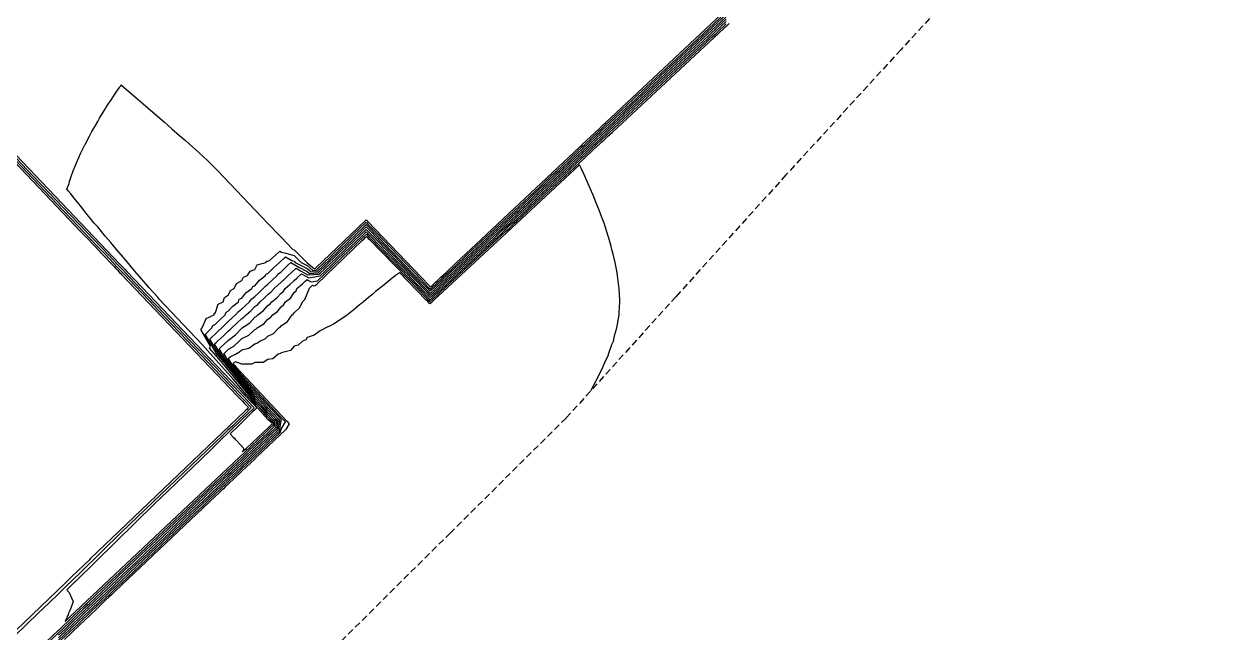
# Model space of a CAD drawing. Extents: x 6012137 to 6013842, y 2108997 to 2110704.
# Drawn here: x 6013248.1 to 6013339.9, y 2110033.3 to 2110079.8 of the extents above; entities that cross this region are included whole.
import ezdxf

# ---------------------------------------------------------------- set-up
doc = ezdxf.new("R2010")
doc.units = 0
doc.linetypes.add('HIDDENX2', pattern=[0.75, 0.5, -0.25])
doc.layers.get('0').update_dxf_attribs({"linetype": 'CONTINUOUS'})

msp = doc.modelspace()

# ---------------------------------------------------------------- linework, layer by layer
at = {"color": 6, "linetype": 'CONTINUOUS', "flags": 128}
for points in [[(6013246.93, 2110070.315), (6013255.369, 2110061.477), (6013255.413, 2110061.431), (6013255.463, 2110061.378), (6013255.487, 2110061.353), (6013255.522, 2110061.317), (6013255.59, 2110061.245), (6013255.672, 2110061.159), (6013255.772, 2110061.055), (6013255.896, 2110060.925), (6013256.054, 2110060.76), (6013256.262, 2110060.542), (6013256.548, 2110060.243), (6013265.409, 2110050.963), (6013265.48, 2110050.889), (6013265.594, 2110050.769), (6013265.807, 2110050.546), (6013265.835, 2110050.517), (6013265.699, 2110050.385), (6013265.508, 2110050.2), (6013265.255, 2110049.955), (6013264.916, 2110049.626), (6013264.451, 2110049.173), (6013263.794, 2110048.534), (6013263.791, 2110048.531), (6013263.797, 2110048.524), (6013264.037, 2110048.268), (6013264.116, 2110048.184), (6013264.185, 2110048.11), (6013264.658, 2110047.606), (6013264.669, 2110047.594), (6013264.766, 2110047.49), (6013264.816, 2110047.437), (6013264.825, 2110047.387), (6013264.812, 2110047.336), (6013264.798, 2110047.293), (6013264.785, 2110047.259), (6013264.774, 2110047.232), (6013264.764, 2110047.208), (6013264.756, 2110047.189), (6013264.749, 2110047.172), (6013264.742, 2110047.157), (6013264.742, 2110047.156), (6013264.74, 2110047.154), (6013264.8, 2110047.21), (6013264.852, 2110047.259), (6013265.041, 2110047.436), (6013266.765, 2110049.059), (6013266.792, 2110049.085), (6013266.825, 2110049.116), (6013266.865, 2110049.154), (6013266.914, 2110049.2), (6013266.976, 2110049.259), (6013267.015, 2110049.295), (6013267.019, 2110049.319), (6013266.701, 2110049.606), (6013266.681, 2110049.628), (6013265.894, 2110050.519), (6013265.864, 2110050.551), (6013265.824, 2110050.597), (6013265.712, 2110050.739), (6013265.5, 2110050.991), (6013265.056, 2110051.505), (6013264.013, 2110052.696), (6013261.633, 2110055.37), (6013258.365, 2110058.792), (6013258.24, 2110058.99), (6013257.602, 2110059.67), (6013257.503, 2110059.784), (6013256.508, 2110060.951), (6013255.681, 2110061.948), (6013255.118, 2110062.606), (6013254.681, 2110063.136), (6013254.26, 2110063.606), (6013253.681, 2110064.318), (6013253.416, 2110064.606), (6013252.681, 2110065.529), (6013252.609, 2110065.606), (6013252.369, 2110065.918), (6013252.241, 2110066.078), (6013251.892, 2110066.51), (6013251.629, 2110066.83), (6013251.427, 2110067.074), (6013251.326, 2110067.195), (6013251.326, 2110067.204), (6013251.506, 2110067.643), (6013251.512, 2110067.775), (6013251.681, 2110068.229), (6013251.778, 2110068.509), (6013251.812, 2110068.606), (6013252.066, 2110069.22), (6013252.228, 2110069.606), (6013252.376, 2110069.911), (6013252.681, 2110070.536), (6013252.703, 2110070.584), (6013252.713, 2110070.606), (6013253.044, 2110071.243), (6013253.235, 2110071.606), (6013253.399, 2110071.887), (6013253.681, 2110072.363), (6013253.767, 2110072.52), (6013253.815, 2110072.606), (6013254.145, 2110073.142), (6013254.432, 2110073.606), (6013254.532, 2110073.754), (6013254.681, 2110073.972), (6013255.088, 2110074.606), (6013255.332, 2110074.955), (6013255.355, 2110074.98), (6013255.4, 2110075.032), (6013255.427, 2110075.066), (6013255.444, 2110075.091), (6013255.455, 2110075.111), (6013255.462, 2110075.127), (6013255.467, 2110075.141), (6013255.47, 2110075.153), (6013255.471, 2110075.155), (6013255.528, 2110075.105), (6013258.786, 2110072.316), (6013259.344, 2110071.809), (6013259.924, 2110071.302), (6013260.374, 2110070.913), (6013260.666, 2110070.66), (6013261.413, 2110069.997), (6013262.064, 2110069.378), (6013262.797, 2110068.642), (6013263.831, 2110067.567), (6013265.234, 2110066.1), (6013266.269, 2110065.017), (6013266.66, 2110064.606), (6013266.681, 2110064.587), (6013267.617, 2110063.606), (6013267.669, 2110063.553), (6013267.681, 2110063.541), (6013268.575, 2110062.606), (6013268.681, 2110062.578), (6013269.646, 2110061.606), (6013269.681, 2110061.588), (6013270.234, 2110061.117), (6013270.269, 2110061.119), (6013270.305, 2110061.153), (6013270.343, 2110061.19), (6013274.133, 2110064.809), (6013274.168, 2110064.843), (6013274.188, 2110064.862), (6013274.207, 2110064.842), (6013274.249, 2110064.798), (6013274.296, 2110064.749), (6013278.99, 2110059.836), (6013279.03, 2110059.794), (6013279.075, 2110059.748), (6013279.094, 2110059.729), (6013279.117, 2110059.75), (6013279.161, 2110059.791), (6013279.215, 2110059.842), (6013279.284, 2110059.906), (6013279.372, 2110059.988), (6013279.489, 2110060.098), (6013279.652, 2110060.251), (6013279.894, 2110060.478), (6013280.287, 2110060.846), (6013281.031, 2110061.543), (6013282.969, 2110063.36), (6013290.472, 2110070.398), (6013290.681, 2110070.593), (6013290.694, 2110070.606), (6013291.968, 2110071.8), (6013291.981, 2110071.813), (6013291.999, 2110071.829), (6013292.036, 2110071.864), (6013292.079, 2110071.904), (6013292.131, 2110071.952), (6013292.193, 2110072.011), (6013292.27, 2110072.082), (6013292.366, 2110072.172), (6013292.489, 2110072.287), (6013292.652, 2110072.44), (6013292.878, 2110072.651), (6013304.563, 2110083.611)], [(6013246.07, 2110070.999), (6013248.749, 2110068.193), (6013254.519, 2110062.15), (6013254.825, 2110061.83), (6013255.176, 2110061.462), (6013255.344, 2110061.286), (6013255.585, 2110061.034), (6013256.066, 2110060.53), (6013256.641, 2110059.928), (6013257.339, 2110059.197), (6013258.206, 2110058.289), (6013259.31, 2110057.133), (6013260.764, 2110055.61), (6013262.616, 2110053.671), (6013262.697, 2110053.586), (6013263.824, 2110052.406), (6013264.763, 2110051.422), (6013265.559, 2110050.589), (6013265.623, 2110050.522), (6013264.683, 2110049.61), (6013263.783, 2110048.738), (6013262.984, 2110047.964), (6013262.262, 2110047.262), (6013261.597, 2110046.614), (6013259.03, 2110044.162), (6013258.014, 2110043.178), (6013252.025, 2110037.313), (6013251.999, 2110037.288), (6013251.993, 2110037.283), (6013251.97, 2110037.26), (6013251.936, 2110037.228), (6013251.899, 2110037.192), (6013251.857, 2110037.151), (6013251.811, 2110037.107), (6013251.761, 2110037.058), (6013251.708, 2110037.006), (6013251.651, 2110036.951), (6013251.593, 2110036.894), (6013251.534, 2110036.835), (6013251.476, 2110036.778), (6013251.315, 2110036.618), (6013251.351, 2110036.58), (6013251.355, 2110036.575), (6013251.363, 2110036.567), (6013251.376, 2110036.553), (6013251.406, 2110036.521), (6013251.498, 2110036.423), (6013251.681, 2110036.001), (6013251.812, 2110035.737), (6013251.782, 2110035.657), (6013251.619, 2110035.232), (6013251.524, 2110034.988), (6013251.46, 2110034.83), (6013251.414, 2110034.717), (6013251.379, 2110034.634), (6013251.352, 2110034.568), (6013251.329, 2110034.516), (6013251.31, 2110034.472), (6013251.293, 2110034.436), (6013251.279, 2110034.405), (6013251.267, 2110034.378), (6013251.255, 2110034.354), (6013251.245, 2110034.333), (6013251.236, 2110034.314), (6013251.228, 2110034.297), (6013251.22, 2110034.282), (6013251.213, 2110034.268), (6013251.206, 2110034.255), (6013251.2, 2110034.243), (6013251.194, 2110034.233), (6013251.191, 2110034.225), (6013251.184, 2110034.212), (6013251.6, 2110034.601), (6013251.965, 2110034.944), (6013253.29, 2110036.189), (6013265.355, 2110047.546), (6013265.548, 2110047.73), (6013265.779, 2110047.948), (6013266.057, 2110048.212), (6013266.401, 2110048.537), (6013266.836, 2110048.948), (6013267.104, 2110049.203), (6013267.131, 2110049.368), (6013266.868, 2110049.606), (6013266.681, 2110049.807), (6013266.038, 2110050.535), (6013265.828, 2110050.759), (6013265.546, 2110051.086), (6013264.767, 2110052.073), (6013263.28, 2110053.837), (6013262.214, 2110055.072), (6013262.285, 2110055.221), (6013261.544, 2110056.495), (6013261.573, 2110056.522), (6013261.663, 2110056.612), (6013261.681, 2110056.661), (6013261.968, 2110057.319), (6013262.567, 2110057.606), (6013262.574, 2110057.713), (6013262.681, 2110057.789), (6013262.874, 2110058.413), (6013263.27, 2110058.606), (6013263.358, 2110058.928), (6013263.681, 2110059.141), (6013263.811, 2110059.475), (6013264.097, 2110059.606), (6013264.277, 2110060.01), (6013264.681, 2110060.216), (6013264.803, 2110060.483), (6013265.132, 2110060.606), (6013265.333, 2110060.953), (6013265.681, 2110061.068), (6013265.851, 2110061.435), (6013266.525, 2110061.606), (6013266.584, 2110061.703), (6013266.681, 2110061.716), (6013266.773, 2110061.725), (6013267.511, 2110062.386), (6013267.567, 2110062.442), (6013267.599, 2110062.471), (6013267.724, 2110062.398), (6013267.955, 2110062.331), (6013268.681, 2110062.138), (6013269.209, 2110061.606), (6013269.681, 2110061.364), (6013270.108, 2110061), (6013270.353, 2110061.015), (6013270.599, 2110061.25), (6013270.871, 2110061.51), (6013273.805, 2110064.311), (6013274.051, 2110064.547), (6013274.189, 2110064.679), (6013274.323, 2110064.539), (6013274.619, 2110064.232), (6013274.945, 2110063.893), (6013278.361, 2110060.318), (6013278.641, 2110060.029), (6013278.955, 2110059.705), (6013279.088, 2110059.568), (6013279.249, 2110059.716), (6013279.558, 2110060.004), (6013279.939, 2110060.36), (6013280.417, 2110060.807), (6013281.034, 2110061.384), (6013281.856, 2110062.153), (6013282.999, 2110063.224), (6013284.692, 2110064.81), (6013287.44, 2110067.386), (6013287.77, 2110067.695), (6013288.681, 2110068.549), (6013288.742, 2110068.606), (6013289.681, 2110069.486), (6013289.81, 2110069.606), (6013290.681, 2110070.423), (6013290.877, 2110070.606), (6013291.914, 2110071.579), (6013292.012, 2110071.67), (6013292.135, 2110071.785), (6013292.393, 2110072.025), (6013292.697, 2110072.308), (6013293.058, 2110072.646), (6013293.495, 2110073.054), (6013294.031, 2110073.555), (6013294.702, 2110074.182), (6013295.563, 2110074.988), (6013296.705, 2110076.058), (6013298.285, 2110077.538), (6013302.792, 2110081.765)], [(6013249.697, 2110032.606), (6013250.681, 2110033.536), (6013250.755, 2110033.606), (6013251.681, 2110034.481), (6013251.813, 2110034.606), (6013252.681, 2110035.426), (6013252.872, 2110035.606), (6013253.088, 2110035.81), (6013253.333, 2110036.041), (6013253.616, 2110036.307), (6013253.943, 2110036.616), (6013254.327, 2110036.978), (6013254.784, 2110037.409), (6013255.338, 2110037.931), (6013256.022, 2110038.576), (6013263.945, 2110046.034), (6013264.304, 2110046.374), (6013264.732, 2110046.779), (6013265.249, 2110047.269), (6013265.888, 2110047.874), (6013266.695, 2110048.638), (6013267.194, 2110049.11), (6013267.243, 2110049.416), (6013267.034, 2110049.606), (6013266.681, 2110049.985), (6013266.181, 2110050.551), (6013265.792, 2110050.968), (6013265.268, 2110051.574), (6013263.821, 2110053.408), (6013263.512, 2110053.775), (6013262.828, 2110054.526), (6013261.897, 2110056.126), (6013261.97, 2110056.194), (6013262.031, 2110056.255), (6013262.397, 2110056.606), (6013262.483, 2110056.804), (6013262.681, 2110056.898), (6013263.034, 2110057.253), (6013263.42, 2110057.606), (6013263.482, 2110057.805), (6013263.681, 2110057.902), (6013264.007, 2110058.28), (6013264.421, 2110058.606), (6013264.494, 2110058.793), (6013264.681, 2110058.878), (6013265.005, 2110059.282), (6013265.447, 2110059.606), (6013265.52, 2110059.766), (6013265.681, 2110059.826), (6013266.035, 2110060.252), (6013266.499, 2110060.606), (6013266.556, 2110060.73), (6013266.681, 2110060.762), (6013267.093, 2110061.194), (6013267.559, 2110061.606), (6013267.661, 2110061.697), (6013267.884, 2110061.919), (6013268.013, 2110062.037), (6013268.515, 2110061.743), (6013268.555, 2110061.732), (6013268.681, 2110061.698), (6013268.772, 2110061.606), (6013269.681, 2110061.139), (6013269.981, 2110060.883), (6013270.437, 2110060.91), (6013270.894, 2110061.347), (6013271.399, 2110061.83), (6013273.477, 2110063.814), (6013273.935, 2110064.251), (6013274.191, 2110064.496), (6013274.438, 2110064.237), (6013274.988, 2110063.666), (6013275.595, 2110063.037), (6013277.732, 2110060.8), (6013278.251, 2110060.263), (6013278.835, 2110059.662), (6013279.083, 2110059.407), (6013279.382, 2110059.682), (6013279.956, 2110060.217), (6013280.663, 2110060.878), (6013281.551, 2110061.708), (6013282.697, 2110062.78), (6013284.223, 2110064.208), (6013285.174, 2110065.099), (6013285.681, 2110065.573), (6013285.716, 2110065.606), (6013286.681, 2110066.51), (6013286.784, 2110066.606), (6013287.681, 2110067.446), (6013287.853, 2110067.606), (6013288.681, 2110068.381), (6013288.922, 2110068.606), (6013289.681, 2110069.317), (6013289.991, 2110069.606), (6013290.681, 2110070.253), (6013291.06, 2110070.606), (6013291.861, 2110071.358), (6013292.042, 2110071.527), (6013292.271, 2110071.74), (6013292.75, 2110072.186), (6013293.314, 2110072.712), (6013293.986, 2110073.339), (6013294.797, 2110074.096), (6013295.792, 2110075.027), (6013297.038, 2110076.193), (6013298.638, 2110077.69), (6013300.627, 2110079.552), (6013300.684, 2110079.606), (6013301.681, 2110080.538)], [(6013249.897, 2110032.606), (6013250.681, 2110033.346), (6013250.956, 2110033.606), (6013251.681, 2110034.291), (6013252.014, 2110034.606), (6013252.681, 2110035.236), (6013253.073, 2110035.606), (6013253.517, 2110036.024), (6013254.022, 2110036.5), (6013254.602, 2110037.047), (6013255.274, 2110037.681), (6013256.064, 2110038.425), (6013257.003, 2110039.311), (6013258.141, 2110040.384), (6013259.547, 2110041.709), (6013262.534, 2110044.522), (6013263.06, 2110045.019), (6013263.685, 2110045.611), (6013263.695, 2110045.621), (6013264.681, 2110046.553), (6013264.736, 2110046.606), (6013265.681, 2110047.5), (6013265.792, 2110047.606), (6013266.681, 2110048.447), (6013266.849, 2110048.606), (6013267.283, 2110049.017), (6013267.356, 2110049.465), (6013267.2, 2110049.606), (6013266.681, 2110050.164), (6013266.325, 2110050.567), (6013265.755, 2110051.176), (6013264.99, 2110052.062), (6013264.114, 2110053.172), (6013263.736, 2110053.641), (6013263.03, 2110054.417), (6013262.25, 2110055.758), (6013262.366, 2110055.866), (6013262.393, 2110055.893), (6013262.681, 2110056.168), (6013262.907, 2110056.38), (6013263.149, 2110056.606), (6013263.414, 2110056.872), (6013263.681, 2110057.116), (6013263.935, 2110057.351), (6013264.205, 2110057.606), (6013264.425, 2110057.862), (6013264.681, 2110058.063), (6013264.968, 2110058.319), (6013265.261, 2110058.606), (6013265.448, 2110058.839), (6013265.681, 2110059.009), (6013265.993, 2110059.293), (6013266.318, 2110059.606), (6013266.483, 2110059.804), (6013266.681, 2110059.955), (6013267.017, 2110060.27), (6013267.375, 2110060.606), (6013267.524, 2110060.762), (6013267.681, 2110060.9), (6013268.045, 2110061.242), (6013268.201, 2110061.397), (6013268.428, 2110061.603), (6013268.918, 2110061.316), (6013269.045, 2110061.241), (6013269.681, 2110060.915), (6013269.855, 2110060.767), (6013270.52, 2110060.806), (6013271.189, 2110061.444), (6013271.927, 2110062.15), (6013273.148, 2110063.316), (6013273.818, 2110063.956), (6013274.193, 2110064.313), (6013274.554, 2110063.935), (6013275.358, 2110063.1), (6013276.244, 2110062.181), (6013277.103, 2110061.282), (6013277.862, 2110060.497), (6013278.714, 2110059.618), (6013279.078, 2110059.246), (6013279.514, 2110059.648), (6013280.353, 2110060.43), (6013281.387, 2110061.396), (6013282.67, 2110062.596), (6013282.683, 2110062.608), (6013283.834, 2110063.683), (6013284.821, 2110064.606), (6013285.681, 2110065.41), (6013285.891, 2110065.606), (6013286.681, 2110066.345), (6013286.962, 2110066.606), (6013287.681, 2110067.279), (6013288.032, 2110067.606), (6013288.681, 2110068.214), (6013289.102, 2110068.606), (6013289.681, 2110069.148), (6013290.173, 2110069.606), (6013290.681, 2110070.082), (6013291.242, 2110070.606), (6013291.808, 2110071.137), (6013292.072, 2110071.384), (6013292.408, 2110071.696), (6013293.107, 2110072.347), (6013293.931, 2110073.116), (6013294.913, 2110074.032), (6013296.098, 2110075.139), (6013297.553, 2110076.499), (6013297.877, 2110076.802), (6013298.883, 2110077.741), (6013299.959, 2110078.745), (6013300.88, 2110079.606), (6013301.681, 2110080.355)], [(6013250.681, 2110033.157), (6013251.156, 2110033.606), (6013251.681, 2110034.101), (6013252.216, 2110034.606), (6013252.681, 2110035.045), (6013253.275, 2110035.606), (6013253.947, 2110036.239), (6013254.711, 2110036.959), (6013255.588, 2110037.786), (6013256.605, 2110038.746), (6013257.8, 2110039.872), (6013259.222, 2110041.213), (6013260.368, 2110042.293), (6013260.74, 2110042.646), (6013261.837, 2110043.684), (6013262.811, 2110044.606), (6013263.681, 2110045.429), (6013263.867, 2110045.606), (6013264.681, 2110046.376), (6013264.923, 2110046.606), (6013265.681, 2110047.323), (6013265.98, 2110047.606), (6013266.681, 2110048.269), (6013267.036, 2110048.606), (6013267.373, 2110048.925), (6013267.468, 2110049.514), (6013267.366, 2110049.606), (6013266.681, 2110050.342), (6013266.469, 2110050.582), (6013265.719, 2110051.385), (6013264.712, 2110052.551), (6013264.623, 2110052.663), (6013263.802, 2110053.682), (6013263.232, 2110054.307), (6013262.603, 2110055.389), (6013262.747, 2110055.523), (6013262.756, 2110055.531), (6013262.838, 2110055.606), (6013263.274, 2110056.013), (6013263.681, 2110056.393), (6013263.799, 2110056.488), (6013263.917, 2110056.606), (6013264.314, 2110056.973), (6013264.681, 2110057.32), (6013264.851, 2110057.435), (6013265.008, 2110057.606), (6013265.364, 2110057.923), (6013265.681, 2110058.233), (6013265.897, 2110058.39), (6013266.083, 2110058.606), (6013266.396, 2110058.89), (6013266.681, 2110059.164), (6013266.927, 2110059.359), (6013267.152, 2110059.606), (6013267.425, 2110059.861), (6013267.681, 2110060.101), (6013267.946, 2110060.341), (6013268.235, 2110060.606), (6013268.465, 2110060.822), (6013268.518, 2110060.874), (6013268.842, 2110061.169), (6013269.22, 2110060.948), (6013269.507, 2110060.78), (6013269.681, 2110060.69), (6013269.728, 2110060.65), (6013270.604, 2110060.701), (6013271.483, 2110061.541), (6013272.455, 2110062.47), (6013272.82, 2110062.818), (6013273.702, 2110063.66), (6013274.195, 2110064.131), (6013274.67, 2110063.633), (6013275.091, 2110063.196), (6013275.626, 2110062.64), (6013276.458, 2110061.778), (6013276.838, 2110061.389), (6013277.822, 2110060.372), (6013278.73, 2110059.436), (6013279.073, 2110059.085), (6013279.647, 2110059.615), (6013280.271, 2110060.196), (6013280.621, 2110060.522), (6013281.381, 2110061.234), (6013282.207, 2110062), (6013283.292, 2110063.014), (6013284.209, 2110063.87), (6013284.996, 2110064.606), (6013285.681, 2110065.247), (6013286.067, 2110065.606), (6013286.681, 2110066.18), (6013287.139, 2110066.606), (6013287.681, 2110067.113), (6013288.211, 2110067.606), (6013288.681, 2110068.046), (6013289.282, 2110068.606), (6013289.681, 2110068.979), (6013290.354, 2110069.606), (6013290.681, 2110069.912), (6013291.425, 2110070.606), (6013291.755, 2110070.915), (6013292.103, 2110071.241), (6013292.544, 2110071.651), (6013293.464, 2110072.508), (6013294.549, 2110073.52), (6013295.234, 2110074.16), (6013295.534, 2110074.44), (6013295.997, 2110074.87), (6013297.438, 2110076.212), (6013298.603, 2110077.298), (6013299.567, 2110078.197), (6013300.379, 2110078.955), (6013301.075, 2110079.606), (6013301.681, 2110080.172)], [(6013250.681, 2110032.968), (6013251.357, 2110033.606), (6013251.681, 2110033.912), (6013252.417, 2110034.606), (6013252.681, 2110034.855), (6013253.477, 2110035.606), (6013254.376, 2110036.454), (6013255.399, 2110037.418), (6013256.574, 2110038.526), (6013257.04, 2110038.966), (6013257.521, 2110039.421), (6013257.982, 2110039.857), (6013259.277, 2110041.083), (6013260.396, 2110042.143), (6013261.374, 2110043.068), (6013262.234, 2110043.883), (6013262.998, 2110044.606), (6013263.681, 2110045.252), (6013264.055, 2110045.606), (6013264.681, 2110046.199), (6013265.111, 2110046.606), (6013265.681, 2110047.145), (6013266.167, 2110047.606), (6013266.681, 2110048.092), (6013267.223, 2110048.606), (6013267.462, 2110048.832), (6013267.581, 2110049.563), (6013267.533, 2110049.606), (6013266.681, 2110050.521), (6013266.612, 2110050.598), (6013265.683, 2110051.593), (6013265.615, 2110051.671), (6013264.548, 2110052.879), (6013263.867, 2110053.722), (6013263.435, 2110054.198), (6013262.956, 2110055.02), (6013263.065, 2110055.122), (6013263.119, 2110055.168), (6013263.599, 2110055.606), (6013263.641, 2110055.645), (6013263.681, 2110055.682), (6013264.193, 2110056.093), (6013264.681, 2110056.582), (6013264.697, 2110056.59), (6013264.713, 2110056.606), (6013265.29, 2110056.996), (6013265.681, 2110057.423), (6013265.794, 2110057.492), (6013265.897, 2110057.606), (6013266.352, 2110057.935), (6013266.681, 2110058.317), (6013266.848, 2110058.439), (6013266.975, 2110058.606), (6013267.37, 2110058.917), (6013267.681, 2110059.259), (6013267.875, 2110059.412), (6013268.008, 2110059.606), (6013268.362, 2110059.925), (6013268.681, 2110060.218), (6013268.89, 2110060.397), (6013268.947, 2110060.454), (6013269.256, 2110060.735), (6013269.521, 2110060.581), (6013269.795, 2110060.42), (6013270.664, 2110060.574), (6013271.5, 2110061.372), (6013271.993, 2110061.844), (6013272.98, 2110062.787), (6013273.815, 2110063.584), (6013274.196, 2110063.948), (6013274.546, 2110063.582), (6013275.198, 2110062.904), (6013275.781, 2110062.301), (6013277.317, 2110060.729), (6013278.088, 2110059.932), (6013278.799, 2110059.199), (6013279.068, 2110058.924), (6013279.573, 2110059.39), (6013279.573, 2110059.389), (6013280.281, 2110060.049), (6013280.877, 2110060.606), (6013283.092, 2110062.665), (6013283.901, 2110063.42), (6013284.584, 2110064.058), (6013285.17, 2110064.606), (6013285.681, 2110065.083), (6013286.243, 2110065.606), (6013286.681, 2110066.015), (6013287.316, 2110066.606), (6013287.681, 2110066.947), (6013288.389, 2110067.606), (6013288.681, 2110067.879), (6013289.462, 2110068.606), (6013289.681, 2110068.811), (6013290.535, 2110069.606), (6013290.681, 2110069.742), (6013291.608, 2110070.606), (6013291.702, 2110070.694), (6013292.133, 2110071.099), (6013292.68, 2110071.606), (6013292.694, 2110071.619), (6013293.506, 2110072.376), (6013294.157, 2110072.984), (6013294.686, 2110073.479), (6013297.834, 2110076.401), (6013298.81, 2110077.309), (6013299.598, 2110078.044), (6013300.25, 2110078.652), (6013300.8, 2110079.166), (6013301.271, 2110079.606), (6013301.681, 2110079.989)], [(6013250.681, 2110032.779), (6013251.558, 2110033.606), (6013251.681, 2110033.722), (6013252.618, 2110034.606), (6013252.681, 2110034.665), (6013253.679, 2110035.606), (6013253.713, 2110035.639), (6013254.661, 2110036.536), (6013255.464, 2110037.296), (6013256.13, 2110037.927), (6013256.693, 2110038.46), (6013259.547, 2110041.161), (6013260.486, 2110042.05), (6013261.298, 2110042.819), (6013262.007, 2110043.49), (6013262.632, 2110044.081), (6013263.186, 2110044.606), (6013263.681, 2110045.075), (6013264.242, 2110045.606), (6013264.681, 2110046.021), (6013265.298, 2110046.606), (6013265.681, 2110046.968), (6013266.355, 2110047.606), (6013266.681, 2110047.915), (6013267.411, 2110048.606), (6013267.552, 2110048.739), (6013267.681, 2110049.534), (6013267.714, 2110049.589), (6013266.978, 2110050.376), (6013266.173, 2110051.238), (6013265.195, 2110052.285), (6013264.398, 2110053.186), (6013263.933, 2110053.763), (6013263.637, 2110054.089), (6013263.31, 2110054.651), (6013263.384, 2110054.721), (6013263.481, 2110054.805), (6013263.681, 2110054.987), (6013264.071, 2110055.216), (6013264.471, 2110055.606), (6013264.587, 2110055.699), (6013264.681, 2110055.793), (6013265.233, 2110056.054), (6013265.681, 2110056.488), (6013265.761, 2110056.525), (6013265.847, 2110056.606), (6013266.364, 2110056.923), (6013266.681, 2110057.273), (6013266.883, 2110057.404), (6013267.054, 2110057.606), (6013267.416, 2110057.871), (6013267.681, 2110058.217), (6013267.895, 2110058.392), (6013268.03, 2110058.606), (6013268.394, 2110058.892), (6013268.681, 2110059.309), (6013268.837, 2110059.45), (6013268.898, 2110059.606), (6013269.319, 2110059.967), (6013269.494, 2110060.14), (6013269.671, 2110060.302), (6013269.822, 2110060.213), (6013269.979, 2110060.121), (6013270.475, 2110060.209), (6013270.953, 2110060.666), (6013272.939, 2110062.563), (6013273.503, 2110063.102), (6013273.98, 2110063.557), (6013274.198, 2110063.765), (6013274.398, 2110063.556), (6013274.771, 2110063.169), (6013275.103, 2110062.824), (6013277.796, 2110060.069), (6013278.354, 2110059.492), (6013278.868, 2110058.962), (6013279.062, 2110058.763), (6013279.428, 2110059.1), (6013279.429, 2110059.099), (6013279.941, 2110059.576), (6013280.372, 2110059.979), (6013283.978, 2110063.329), (6013284.51, 2110063.826), (6013284.959, 2110064.245), (6013285.345, 2110064.606), (6013285.681, 2110064.92), (6013286.419, 2110065.606), (6013286.681, 2110065.851), (6013287.493, 2110066.606), (6013287.681, 2110066.781), (6013288.568, 2110067.606), (6013288.681, 2110067.712), (6013289.642, 2110068.606), (6013289.681, 2110068.642), (6013290.195, 2110069.12), (6013290.827, 2110069.708), (6013291.81, 2110070.624), (6013292.163, 2110070.956), (6013292.523, 2110071.29), (6013293.064, 2110071.794), (6013293.491, 2110072.192), (6013293.838, 2110072.517), (6013299.671, 2110077.932), (6013300.181, 2110078.406), (6013300.593, 2110078.79), (6013300.933, 2110079.108), (6013301.22, 2110079.376), (6013301.467, 2110079.606), (6013301.681, 2110079.806)], [(6013250.873, 2110032.772), (6013252.211, 2110034.039), (6013253.209, 2110034.983), (6013253.98, 2110035.714), (6013254.595, 2110036.296), (6013255.097, 2110036.771), (6013255.513, 2110037.166), (6013255.865, 2110037.499), (6013261.112, 2110042.465), (6013261.696, 2110043.018), (6013262.2, 2110043.496), (6013262.641, 2110043.913), (6013263.029, 2110044.28), (6013263.373, 2110044.606), (6013263.681, 2110044.897), (6013264.429, 2110045.606), (6013264.681, 2110045.844), (6013265.486, 2110046.606), (6013265.681, 2110046.791), (6013266.542, 2110047.606), (6013266.681, 2110047.737), (6013267.598, 2110048.606), (6013267.641, 2110048.647), (6013267.681, 2110048.889), (6013268.012, 2110049.439), (6013267.546, 2110049.938), (6013265.205, 2110052.444), (6013264.678, 2110053.008), (6013264.249, 2110053.493), (6013263.998, 2110053.804), (6013263.839, 2110053.979), (6013263.663, 2110054.282), (6013263.703, 2110054.32), (6013263.79, 2110054.396), (6013264.213, 2110054.606), (6013264.508, 2110054.779), (6013264.681, 2110054.947), (6013265.22, 2110055.066), (6013265.681, 2110055.404), (6013265.841, 2110055.445), (6013266.058, 2110055.606), (6013266.484, 2110055.803), (6013266.681, 2110055.986), (6013267.094, 2110056.192), (6013267.502, 2110056.606), (6013267.61, 2110056.676), (6013267.681, 2110056.759), (6013268.179, 2110057.108), (6013268.539, 2110057.606), (6013268.617, 2110057.669), (6013268.681, 2110057.769), (6013269.119, 2110058.167), (6013269.316, 2110058.606), (6013269.508, 2110058.779), (6013269.681, 2110059.223), (6013269.856, 2110059.644), (6013270.041, 2110059.827), (6013270.085, 2110059.868), (6013270.123, 2110059.845), (6013270.162, 2110059.822), (6013270.286, 2110059.845), (6013270.406, 2110059.959), (6013273.885, 2110063.282), (6013274.026, 2110063.417), (6013274.145, 2110063.531), (6013274.2, 2110063.583), (6013274.25, 2110063.53), (6013274.343, 2110063.433), (6013274.426, 2110063.347), (6013278.275, 2110059.409), (6013278.619, 2110059.053), (6013278.937, 2110058.725), (6013279.057, 2110058.602), (6013279.283, 2110058.81), (6013279.285, 2110058.808), (6013279.602, 2110059.103), (6013279.868, 2110059.352), (6013284.864, 2110063.994), (6013285.119, 2110064.232), (6013285.335, 2110064.433), (6013285.52, 2110064.606), (6013285.681, 2110064.757), (6013286.595, 2110065.606), (6013286.681, 2110065.686), (6013287.671, 2110066.606), (6013287.681, 2110066.615), (6013287.812, 2110066.737), (6013289.705, 2110068.496), (6013290.862, 2110069.572), (6013291.558, 2110070.22), (6013292.026, 2110070.655), (6013292.194, 2110070.813), (6013292.365, 2110070.972), (6013292.622, 2110071.211), (6013292.825, 2110071.401), (6013292.99, 2110071.555), (6013301.508, 2110079.462), (6013301.552, 2110079.503), (6013301.587, 2110079.536), (6013301.617, 2110079.563), (6013301.641, 2110079.586), (6013301.662, 2110079.606), (6013301.681, 2110079.623), (6013301.919, 2110079.844)], [(6013244.995, 2110071.69), (6013252.387, 2110063.949), (6013252.818, 2110063.497), (6013253.423, 2110062.863), (6013254.021, 2110062.237), (6013254.9, 2110061.316), (6013255.058, 2110061.151), (6013255.198, 2110061.005), (6013255.348, 2110060.848), (6013255.438, 2110060.753), (6013255.498, 2110060.69), (6013264.339, 2110051.432), (6013264.565, 2110051.195), (6013264.735, 2110051.017), (6013264.868, 2110050.878), (6013264.973, 2110050.767), (6013265.06, 2110050.676), (6013265.132, 2110050.601), (6013265.194, 2110050.537), (6013265.199, 2110050.532), (6013265.126, 2110050.461), (6013265.057, 2110050.394), (6013264.996, 2110050.335), (6013264.94, 2110050.281), (6013264.889, 2110050.231), (6013253.107, 2110038.979), (6013253.039, 2110038.913), (6013252.637, 2110038.519), (6013251.686, 2110037.612), (6013251.679, 2110037.605), (6013251.466, 2110037.401), (6013251.005, 2110036.958), (6013250.727, 2110036.69), (6013250.557, 2110036.526), (6013241.152, 2110027.546)], [(6013245.532, 2110071.344), (6013250.568, 2110066.071), (6013253.668, 2110062.824), (6013254.236, 2110062.229), (6013254.889, 2110061.545), (6013255.201, 2110061.218), (6013255.648, 2110060.75), (6013256.542, 2110059.814), (6013257.609, 2110058.697), (6013258.019, 2110058.267), (6013258.28, 2110057.994), (6013259.392, 2110056.83), (6013260.977, 2110055.169), (6013262.167, 2110053.923), (6013263.094, 2110052.953), (6013263.835, 2110052.177), (6013264.442, 2110051.541), (6013264.948, 2110051.011), (6013265.376, 2110050.563), (6013265.411, 2110050.527), (6013264.904, 2110050.036), (6013264.42, 2110049.566), (6013263.99, 2110049.149), (6013263.601, 2110048.771), (6013263.243, 2110048.422), (6013256.069, 2110041.571), (6013255.526, 2110041.045), (6013252.331, 2110037.916), (6013251.84, 2110037.447), (6013251.73, 2110037.342), (6013251.28, 2110036.91), (6013250.647, 2110036.301), (6013249.935, 2110035.614), (6013249.142, 2110034.847), (6013248.269, 2110034), (6013247.32, 2110033.076)], [(6013291.367, 2110051.843), (6013291.403, 2110051.921), (6013291.473, 2110052.059), (6013291.61, 2110052.32), (6013291.854, 2110052.779), (6013292.259, 2110053.606), (6013292.377, 2110053.91), (6013292.681, 2110054.563), (6013292.7, 2110054.606), (6013292.949, 2110055.338), (6013293.066, 2110055.606), (6013293.187, 2110056.1), (6013293.337, 2110056.606), (6013293.382, 2110056.905), (6013293.5, 2110057.606), (6013293.509, 2110057.777), (6013293.556, 2110058.606), (6013293.551, 2110058.735), (6013293.514, 2110059.606), (6013293.493, 2110059.794), (6013293.389, 2110060.606), (6013293.322, 2110060.964), (6013293.199, 2110061.606), (6013293.043, 2110062.243), (6013292.959, 2110062.606), (6013292.899, 2110062.825), (6013292.681, 2110063.568), (6013292.673, 2110063.598), (6013292.67, 2110063.606), (6013292.666, 2110063.621), (6013292.357, 2110064.606), (6013292.166, 2110065.121), (6013291.989, 2110065.606), (6013291.681, 2110066.331), (6013291.574, 2110066.606), (6013291.496, 2110066.79), (6013291.146, 2110067.606), (6013290.702, 2110068.585), (6013290.692, 2110068.606), (6013290.688, 2110068.614), (6013290.688, 2110068.616), (6013290.625, 2110068.749), (6013290.489, 2110069.057), (6013290.488, 2110069.058), (6013284.936, 2110063.902), (6013279.364, 2110058.725), (6013279.262, 2110058.63), (6013279.141, 2110058.517), (6013279.138, 2110058.521), (6013279.052, 2110058.441), (6013279.006, 2110058.488), (6013278.885, 2110058.613), (6013278.753, 2110058.749), (6013276.719, 2110060.831), (6013276.642, 2110060.775), (6013276.58, 2110060.724), (6013276.571, 2110060.716), (6013276.434, 2110060.606), (6013276.012, 2110060.274), (6013275.681, 2110060.011), (6013275.459, 2110059.828), (6013275.191, 2110059.606), (6013274.909, 2110059.378), (6013274.681, 2110059.193), (6013274.361, 2110058.925), (6013273.982, 2110058.606), (6013273.816, 2110058.471), (6013273.681, 2110058.359), (6013273.274, 2110058.013), (6013272.746, 2110057.606), (6013272.709, 2110057.577), (6013272.681, 2110057.557), (6013272.114, 2110057.172), (6013271.681, 2110056.908), (6013271.486, 2110056.8), (6013271.091, 2110056.606), (6013270.824, 2110056.463), (6013270.681, 2110056.388), (6013270.219, 2110056.068), (6013269.681, 2110055.877), (6013269.573, 2110055.713), (6013269.314, 2110055.606), (6013268.998, 2110055.288), (6013268.681, 2110055.21), (6013268.397, 2110054.889), (6013267.681, 2110054.697), (6013267.632, 2110054.655), (6013267.468, 2110054.606), (6013267.047, 2110054.24), (6013266.681, 2110054.207), (6013266.307, 2110053.98), (6013265.681, 2110053.958), (6013265.442, 2110053.845), (6013264.681, 2110053.848), (6013264.206, 2110054.015), (6013264.034, 2110053.929), (6013264.022, 2110053.919), (6013264.016, 2110053.913), (6013264.041, 2110053.87), (6013264.064, 2110053.845), (6013264.1, 2110053.801), (6013264.161, 2110053.731), (6013264.236, 2110053.651), (6013268.114, 2110049.5), (6013268.311, 2110049.289), (6013268.049, 2110048.855), (6013267.166, 2110048.019), (6013265.814, 2110046.74), (6013265.681, 2110046.613), (6013265.673, 2110046.606), (6013264.681, 2110045.666), (6013264.617, 2110045.606), (6013263.681, 2110044.72), (6013263.56, 2110044.606), (6013263.426, 2110044.479), (6013263.274, 2110044.335), (6013263.102, 2110044.172), (6013262.905, 2110043.985), (6013262.677, 2110043.77), (6013255.037, 2110036.537), (6013254.897, 2110036.404), (6013254.73, 2110036.246), (6013254.529, 2110036.056), (6013254.283, 2110035.823), (6013253.974, 2110035.531), (6013253.575, 2110035.153), (6013253.039, 2110034.646), (6013252.282, 2110033.929), (6013251.131, 2110032.839)]]:
    msp.add_lwpolyline(points, dxfattribs=at)
at = {"color": 2, "linetype": 'HIDDENX2'}
msp.add_polyline3d([(6013422.681, 2110224.606, 8.223), (6013415.681, 2110214.606, 8.153), (6013410.681, 2110207.606, 8.106), (6013405.681, 2110200.606, 8.058), (6013398.681, 2110190.606, 7.988), (6013388.86, 2110176.093, 7.835), (6013381.882, 2110165.589, 7.708), (6013374.861, 2110155.64, 7.718), (6013367.841, 2110145.69, 7.727), (6013360.731, 2110135.649, 7.573), (6013353.622, 2110125.608, 7.42), (6013343.705, 2110112.528, 7.265), (6013333.787, 2110099.447, 7.111), (6013323.805, 2110087.397, 6.964), (6013315.027, 2110077.84, 6.856), (6013306.25, 2110068.284, 6.748), (6013297.853, 2110059.008, 6.664), (6013289.456, 2110049.732, 6.581), (6013280.62, 2110040.977, 6.501), (6013271.785, 2110032.222, 6.421)], dxfattribs=at)

doc.saveas('drawing.dxf')
